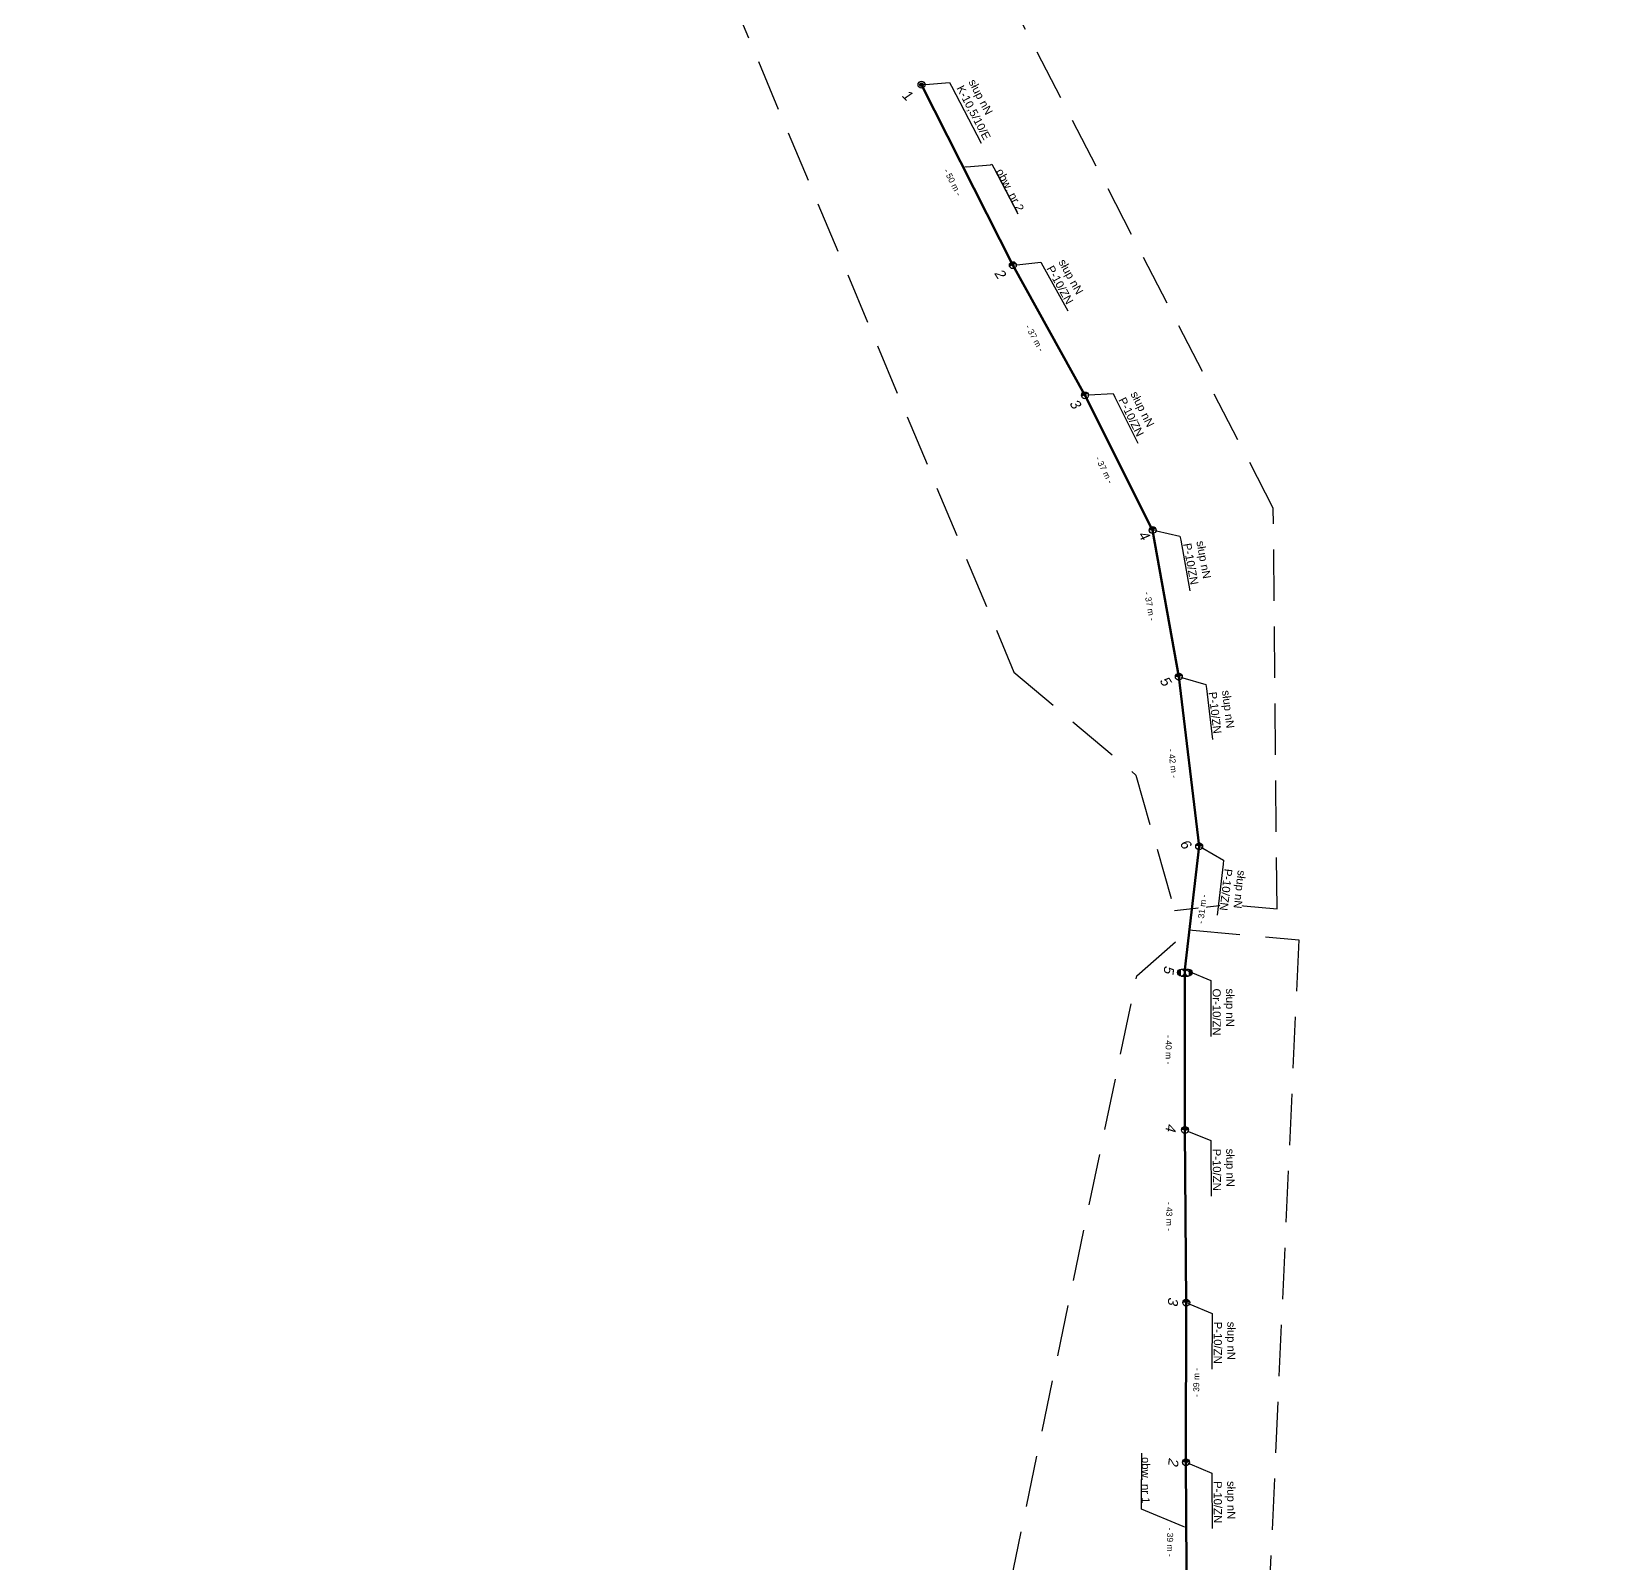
# Model space of a CAD drawing. Header units: millimetres. Extents: x 7530081 to 7533485, y 5764674 to 5768549.
# Drawn here: x 7532196.8 to 7532587.5, y 5765761.5 to 5766140.3 of the extents above; entities that cross this region are included whole.
import ezdxf
from ezdxf import colors
from ezdxf.entities.mleader import LeaderData, LeaderLine
from ezdxf.math import Vec2, Vec3

# ---------------------------------------------------------------- set-up
doc = ezdxf.new("R2010")
doc.units = ezdxf.units.MM
doc.linetypes.add('DASHED', pattern=[19.05, 12.7, -6.35])
for name, color, linetype, lineweight in [('!TELE', 3, 'Continuous', 50), ('!wymiary', 7, 'Continuous', 25), ('_numery', 7, 'Continuous', 40)]:
    doc.layers.add(name, color=color, linetype=linetype, lineweight=lineweight)
for name, color, linetype in [('!trafo', 6, 'DASHED'), ('_MM opisy', 7, 'Continuous'), ('_MM slupy', 5, 'Continuous')]:
    doc.layers.add(name, color=color, linetype=linetype)
doc.styles.get("Standard").update_dxf_attribs({"font": 'ARIAL.TTF'})
doc.dimstyles.new('opis linie', dxfattribs={"dimtxt": 1.5, "dimasz": 0.18, "dimexe": 0.18, "dimexo": 0.0625, "dimgap": 2.5, "dimtad": 4, "dimdec": 0, "dimzin": 0, "dimdsep": 46, "dimtxsty": 'Standard', "dimcen": 0.09, "dimse1": 1, "dimse2": 1, "dimsd1": 1, "dimsd2": 1, "dimclrt": 256, "dimadec": 0, "dimazin": 0, "dimtfac": 1, "dimtdec": 0, "dimtofl": 0, "dimtmove": 0, "dimatfit": 3, "dimfxl": 1, "dimtfill": 1, "dimtolj": 1, "dimtzin": 0, "dimarcsym": 0})

# ---------------------------------------------------------------- blocks, each defined once
blk = doc.blocks.new('E')
at = {"layer": '_MM slupy'}
h = blk.add_hatch(color=256, dxfattribs=at)
h.dxf.hatch_style = 1
h.paths.add_polyline_path([(0.27, 0.37, 1), (-0.27, -0.37, 1)])
for radius in [0.857, 0.457]:
    blk.add_circle((0, 0), radius, dxfattribs=at)
blk = doc.blocks.new('R')
at = {"layer": '_MM slupy', "transparency": 33554687}
h = blk.add_hatch(color=256, dxfattribs=at)
h.dxf.hatch_style = 1
h.paths.add_polyline_path([(-0.93, -0.86), (-0.93, 0.86, 1)])
h = blk.add_hatch(color=256, dxfattribs=at)
h.dxf.hatch_style = 1
h.paths.add_polyline_path([(0.93, 0.86), (0.93, -0.86, 1)])
at = {"layer": '_MM slupy'}
for points in [[(-0.93, 0.86), (0.93, 0.86)], [(-0.93, -0.86), (0.93, -0.86)]]:
    blk.add_lwpolyline(points, dxfattribs=at)
for centre in [(-0.93, 0), (0.93, 0)]:
    blk.add_circle(centre, 0.857, dxfattribs=at)
blk = doc.blocks.new('*D444')
at = {"layer": '!wymiary', "insert": (7532424.6, 5766103), "char_height": 1.5, "attachment_point": 5, "rotation": 296.8597, "bg_fill": 3, "box_fill_scale": 1.1, "bg_fill_color": 9, "bg_fill_true_color": 13158600, "bg_fill_transparency": 0}
blk.add_mtext('\\A1;- 50 m -', dxfattribs=at)
blk = doc.blocks.new('*D445')
at = {"layer": '!wymiary', "insert": (7532444.88, 5766064.47), "char_height": 1.5, "attachment_point": 5, "rotation": 298.9971, "bg_fill": 3, "box_fill_scale": 1.1, "bg_fill_color": 9, "bg_fill_true_color": 13158600, "bg_fill_transparency": 0}
blk.add_mtext('\\A1;- 37 m -', dxfattribs=at)
blk = doc.blocks.new('*D446')
at = {"layer": '!wymiary', "insert": (7532462.08, 5766031.86), "char_height": 1.5, "attachment_point": 5, "rotation": 296.6338, "bg_fill": 3, "box_fill_scale": 1.1, "bg_fill_color": 9, "bg_fill_true_color": 13158600, "bg_fill_transparency": 0}
blk.add_mtext('\\A1;- 37 m -', dxfattribs=at)
blk = doc.blocks.new('*D447')
at = {"layer": '!wymiary', "insert": (7532473.33, 5765998.15), "char_height": 1.5, "attachment_point": 5, "rotation": 280.1629, "bg_fill": 3, "box_fill_scale": 1.1, "bg_fill_color": 9, "bg_fill_true_color": 13158600, "bg_fill_transparency": 0}
blk.add_mtext('\\A1;- 37 m -', dxfattribs=at)
blk = doc.blocks.new('*D448')
at = {"layer": '!wymiary', "insert": (7532479.07, 5765959.29), "char_height": 1.5, "attachment_point": 5, "rotation": 276.8406, "bg_fill": 3, "box_fill_scale": 1.1, "bg_fill_color": 9, "bg_fill_true_color": 13158600, "bg_fill_transparency": 0}
blk.add_mtext('\\A1;- 42 m -', dxfattribs=at)
blk = doc.blocks.new('*D449')
at = {"layer": '!wymiary', "insert": (7532486.28, 5765923.27), "char_height": 1.5, "attachment_point": 5, "rotation": 83.3567, "bg_fill": 3, "box_fill_scale": 1.1, "bg_fill_color": 9, "bg_fill_true_color": 13158600, "bg_fill_transparency": 0}
blk.add_mtext('\\A1;- 31 m -', dxfattribs=at)
blk = doc.blocks.new('*D450')
at = {"layer": '!wymiary', "insert": (7532478, 5765888.49), "char_height": 1.5, "attachment_point": 5, "rotation": 270.0289, "bg_fill": 3, "box_fill_scale": 1.1, "bg_fill_color": 9, "bg_fill_true_color": 13158600, "bg_fill_transparency": 0}
blk.add_mtext('\\A1;- 40 m -', dxfattribs=at)
blk = doc.blocks.new('*D451')
at = {"layer": '!wymiary', "insert": (7532478.17, 5765847.27), "char_height": 1.5, "attachment_point": 5, "rotation": 270.4293, "bg_fill": 3, "box_fill_scale": 1.1, "bg_fill_color": 9, "bg_fill_true_color": 13158600, "bg_fill_transparency": 0}
blk.add_mtext('\\A1;- 43 m -', dxfattribs=at)
blk = doc.blocks.new('*D452')
at = {"layer": '!wymiary', "insert": (7532484.84, 5765806.21), "char_height": 1.5, "attachment_point": 5, "rotation": 89.9129, "bg_fill": 3, "box_fill_scale": 1.1, "bg_fill_color": 9, "bg_fill_true_color": 13158600, "bg_fill_transparency": 0}
blk.add_mtext('\\A1;- 39 m -', dxfattribs=at)
blk = doc.blocks.new('*D453')
at = {"layer": '!wymiary', "insert": (7532478.36, 5765766.72), "char_height": 1.5, "attachment_point": 5, "rotation": 270.2612, "bg_fill": 3, "box_fill_scale": 1.1, "bg_fill_color": 9, "bg_fill_true_color": 13158600, "bg_fill_transparency": 0}
blk.add_mtext('\\A1;- 39 m -', dxfattribs=at)
blk = doc.blocks.new('ZN')
at = {"layer": '_MM slupy', "transparency": 33554687}
h = blk.add_hatch(color=256, dxfattribs=at)
h.dxf.hatch_style = 1
h.paths.add_polyline_path([(0, -0.86), (0, 0.86, 1)])
at = {"layer": '_MM slupy'}
blk.add_circle((0, 0), 0.857, dxfattribs=at)

msp = doc.modelspace()

# ---------------------------------------------------------------- linework, layer by layer
at = {"layer": '!TELE'}
msp.add_lwpolyline([(7532416.88, 5766127.13), (7532439.48, 5766082.5), (7532457.31, 5766050.33), (7532474.03, 5766016.99), (7532480.53, 5765980.73), (7532485.56, 5765938.8), (7532482.01, 5765908.32), (7532482.03, 5765868.66), (7532482.35, 5765825.95), (7532482.29, 5765786.48), (7532482.47, 5765746.99)], dxfattribs=at)
at = {"layer": '!trafo', "color": 3}
for points in [[(7532196.81, 5766317), (7532227.24, 5766289.46), (7532258.92, 5766325.82), (7532354.51, 5766185.55), (7532439.76, 5765981.86), (7532469.91, 5765956.42), (7532479.45, 5765922.94), (7532492.78, 5765924.38), (7532504.81, 5765923.31), (7532503.89, 5766022.39), (7532390.07, 5766242.21), (7532265, 5766383.12), (7532196.81, 5766317)], [(7532584.04, 5765409.8), (7532587.5, 5765382.92), (7532432.52, 5765381.32), (7532395.27, 5765562.74), (7532427.31, 5765700.9), (7532470.16, 5765906.75), (7532483, 5765918.13), (7532510.17, 5765915.63), (7532501.8, 5765730.39), (7532463.13, 5765579.24), (7532483.64, 5765446.84), (7532584.04, 5765409.8)]]:
    msp.add_lwpolyline(points, dxfattribs=at)

# ---------------------------------------------------------------- block references
at = {"layer": '_MM slupy'}
for p, rotation in [((7532439.48, 5766082.5), 298.9971086165389), ((7532457.31, 5766050.33), 296.6337511206135), ((7532474.03, 5766016.99), 280.1629497669827), ((7532480.53, 5765980.73), 276.8406180980103), ((7532485.56, 5765938.8), 263.3567024488343), ((7532482.03, 5765868.66), 270.4292743231568), ((7532482.35, 5765825.95), 269.9129023537037), ((7532482.29, 5765786.48), 270.2611589990387)]:
    msp.add_blockref('ZN', p, dxfattribs=dict(at, rotation=rotation))

# ---------------------------------------------------------------- texts
at = {"layer": '_numery', "oblique": 10}
msp.add_text('1', height=2.5, rotation=314.9841, dxfattribs=at).set_placement((7532411.84, 5766124.36))

# ---------------------------------------------------------------- next in the draw order: leaders
at = {"layer": '_MM opisy'}
ml = msp.add_multileader_mtext('Standard', dxfattribs=at)
ml.set_content('\\pxql;słup nN\\PK-10,5/10/E', color=256)
ml.set_leader_properties()
ml.build(insert=Vec2(0, 0))
ml.multileader.update_dxf_attribs({"has_text_frame": 1, "text_left_attachment_type": 5, "text_right_attachment_type": 5, "dogleg_length": 1, "arrow_head_size": 1})
ctx = ml.context
ctx.base_point, ctx.char_height, ctx.arrow_head_size, ctx.landing_gap_size, ctx.plane_origin, ctx.plane_x_axis, ctx.plane_y_axis = Vec3(7532424.28, 5766126.79), 2, 1, 1, Vec3(7532416.43, 5766124.93), Vec3(0.463946, -0.885863), Vec3(0.885863, 0.463946)
ctx.left_attachment, ctx.right_attachment = 5, 5
notes = []
notes.append((ctx, [(0, (1, 1, 0), (7532423.82, 5766127.68), (0.463946, -0.885863), 1, [(0, [(7532416.89, 5766127.11), (7532423.82, 5766127.68)], 0, [])])]))
ctx.mtext.insert, ctx.mtext.text_direction, ctx.mtext.rotation, ctx.mtext.flow_direction = Vec3(7532430.21, 5766128.77), Vec3(0.463946, -0.885863), 5.194834, 5
ctx.mtext.has_bg_fill, ctx.mtext.bg_color, ctx.mtext.bg_scale_factor, ctx.mtext.bg_transparency, ctx.mtext.use_window_bg_color = 1, -1023410175, 1, 0, 1
ml = msp.add_multileader_mtext('Standard', dxfattribs=at)
ml.set_content('\\pxql;słup nN\\PP-10/ZN', color=256)
ml.set_leader_properties()
ml.build(insert=Vec2(0, 0))
ml.multileader.update_dxf_attribs({"has_text_frame": 1, "text_left_attachment_type": 5, "text_right_attachment_type": 5, "dogleg_length": 1, "arrow_head_size": 1})
ctx = ml.context
ctx.base_point, ctx.char_height, ctx.arrow_head_size, ctx.landing_gap_size, ctx.plane_origin, ctx.plane_x_axis, ctx.plane_y_axis = Vec3(7532446.88, 5766082.36), 2, 1, 1, Vec3(7532439.07, 5766080.31), Vec3(0.484765, -0.874644), Vec3(0.874644, 0.484765)
ctx.left_attachment, ctx.right_attachment = 5, 5
notes.append((ctx, [(0, (1, 1, 0), (7532446.4, 5766083.24), (0.484765, -0.874644), 1, [(0, [(7532439.48, 5766082.5), (7532446.4, 5766083.24)], 0, [])])]))
ctx.mtext.insert, ctx.mtext.text_direction, ctx.mtext.rotation, ctx.mtext.flow_direction = Vec3(7532452.41, 5766084.28), Vec3(0.484765, -0.874644), 5.218484, 5
ctx.mtext.has_bg_fill, ctx.mtext.bg_color, ctx.mtext.bg_scale_factor, ctx.mtext.bg_transparency, ctx.mtext.use_window_bg_color = 1, -1023410175, 1, 0, 1
ml = msp.add_multileader_mtext('Standard', dxfattribs=at)
ml.set_content('\\pxql;słup nN\\PP-10/ZN', color=256)
ml.set_leader_properties()
ml.build(insert=Vec2(0, 0))
ml.multileader.update_dxf_attribs({"has_text_frame": 1, "text_left_attachment_type": 5, "text_right_attachment_type": 5, "dogleg_length": 1, "arrow_head_size": 1})
ctx = ml.context
ctx.base_point, ctx.char_height, ctx.arrow_head_size, ctx.landing_gap_size, ctx.plane_origin, ctx.plane_x_axis, ctx.plane_y_axis = Vec3(7532464.7, 5766049.89), 2, 1, 1, Vec3(7532456.81, 5766048.16), Vec3(0.448286, -0.89389), Vec3(0.89389, 0.448286)
ctx.left_attachment, ctx.right_attachment = 5, 5
notes.append((ctx, [(0, (1, 1, 0), (7532464.25, 5766050.78), (0.448286, -0.89389), 1, [(0, [(7532457.31, 5766050.33), (7532464.25, 5766050.78)], 0, [])])]))
ctx.mtext.insert, ctx.mtext.text_direction, ctx.mtext.rotation, ctx.mtext.flow_direction = Vec3(7532470.3, 5766051.58), Vec3(0.448286, -0.89389), 5.177236, 5
ctx.mtext.has_bg_fill, ctx.mtext.bg_color, ctx.mtext.bg_scale_factor, ctx.mtext.bg_transparency, ctx.mtext.use_window_bg_color = 1, -1023410175, 1, 0, 1
ml = msp.add_multileader_mtext('Standard', dxfattribs=at)
ml.set_content('\\pxql;słup nN\\PP-10/ZN', color=256)
ml.set_leader_properties()
ml.build(insert=Vec2(0, 0))
ml.multileader.update_dxf_attribs({"has_text_frame": 1, "text_left_attachment_type": 5, "text_right_attachment_type": 5, "dogleg_length": 1, "arrow_head_size": 1})
ctx = ml.context
ctx.base_point, ctx.char_height, ctx.arrow_head_size, ctx.landing_gap_size, ctx.plane_origin, ctx.plane_x_axis, ctx.plane_y_axis = Vec3(7532480.99, 5766014.47), 2, 1, 1, Vec3(7532472.94, 5766015.05), Vec3(0.176448, -0.98431), Vec3(0.98431, 0.176448)
ctx.left_attachment, ctx.right_attachment = 5, 5
notes.append((ctx, [(0, (1, 1, 0), (7532480.81, 5766015.45), (0.176448, -0.98431), 1, [(0, [(7532474.03, 5766016.99), (7532480.81, 5766015.45)], 0, [])])]))
ctx.mtext.insert, ctx.mtext.text_direction, ctx.mtext.rotation, ctx.mtext.flow_direction = Vec3(7532486.84, 5766014.5), Vec3(0.176448, -0.98431), 4.889766, 5
ctx.mtext.has_bg_fill, ctx.mtext.bg_color, ctx.mtext.bg_scale_factor, ctx.mtext.bg_transparency, ctx.mtext.use_window_bg_color = 1, -1023410175, 1, 0, 1
ml = msp.add_multileader_mtext('Standard', dxfattribs=at)
ml.set_content('\\pxql;słup nN\\PP-10/ZN', color=256)
ml.set_leader_properties()
ml.build(insert=Vec2(0, 0))
ml.multileader.update_dxf_attribs({"has_text_frame": 1, "text_left_attachment_type": 5, "text_right_attachment_type": 5, "dogleg_length": 1, "arrow_head_size": 1})
ctx = ml.context
ctx.base_point, ctx.char_height, ctx.arrow_head_size, ctx.landing_gap_size, ctx.plane_origin, ctx.plane_x_axis, ctx.plane_y_axis = Vec3(7532487.33, 5765977.81), 2, 1, 1, Vec3(7532479.32, 5765978.86), Vec3(0.119108, -0.992881), Vec3(0.992881, 0.119108)
ctx.left_attachment, ctx.right_attachment = 5, 5
notes.append((ctx, [(0, (1, 1, 0), (7532487.21, 5765978.8), (0.119108, -0.992881), 1, [(0, [(7532480.53, 5765980.73), (7532487.21, 5765978.8)], 0, [])])]))
ctx.mtext.insert, ctx.mtext.text_direction, ctx.mtext.rotation, ctx.mtext.flow_direction = Vec3(7532493.18, 5765977.5), Vec3(0.119108, -0.992881), 4.83178, 5
ctx.mtext.has_bg_fill, ctx.mtext.bg_color, ctx.mtext.bg_scale_factor, ctx.mtext.bg_transparency, ctx.mtext.use_window_bg_color = 1, -1023410175, 1, 0, 1
ml = msp.add_multileader_mtext('Standard', dxfattribs=at)
ml.set_content('\\pxql;słup nN\\PP-10/ZN', color=256)
ml.set_leader_properties()
ml.build(insert=Vec2(0, 0))
ml.multileader.update_dxf_attribs({"has_text_frame": 1, "text_left_attachment_type": 5, "text_right_attachment_type": 5, "dogleg_length": 1, "arrow_head_size": 1})
ctx = ml.context
ctx.base_point, ctx.char_height, ctx.arrow_head_size, ctx.landing_gap_size, ctx.plane_origin, ctx.plane_x_axis, ctx.plane_y_axis = Vec3(7532491.49, 5765934.37), 2, 1, 1, Vec3(7532483.95, 5765937.26), Vec3(-0.115688, -0.993286), Vec3(0.993286, -0.115688)
ctx.left_attachment, ctx.right_attachment = 5, 5
notes.append((ctx, [(0, (1, 1, 0), (7532491.61, 5765935.37), (-0.115688, -0.993286), 1, [(0, [(7532485.56, 5765938.8), (7532491.61, 5765935.37)], 0, [])])]))
ctx.mtext.insert, ctx.mtext.text_direction, ctx.mtext.rotation, ctx.mtext.flow_direction = Vec3(7532497.11, 5765932.71), Vec3(-0.115688, -0.993286), 4.596442, 5
ctx.mtext.has_bg_fill, ctx.mtext.bg_color, ctx.mtext.bg_scale_factor, ctx.mtext.bg_transparency, ctx.mtext.use_window_bg_color = 1, -1023410175, 1, 0, 1
ml = msp.add_multileader_mtext('Standard', dxfattribs=at)
ml.set_content('\\pxql;słup nN\\POr-10/ZN', color=256)
ml.set_leader_properties()
ml.build(insert=Vec2(0, 0))
ml.multileader.update_dxf_attribs({"has_text_frame": 1, "text_left_attachment_type": 5, "text_right_attachment_type": 5, "dogleg_length": 1, "arrow_head_size": 1})
ctx = ml.context
ctx.base_point, ctx.char_height, ctx.arrow_head_size, ctx.landing_gap_size, ctx.plane_origin, ctx.plane_x_axis, ctx.plane_y_axis = Vec3(7532488.42, 5765904.61), 2, 1, 1, Vec3(7532480.59, 5765906.6), Vec3(0.000504, -1), Vec3(1, 0.000504)
ctx.left_attachment, ctx.right_attachment = 5, 5
notes.append((ctx, [(0, (1, 1, 0), (7532488.42, 5765905.61), (0.000504, -1), 1, [(0, [(7532482.01, 5765908.32), (7532488.42, 5765905.61)], 0, [])])]))
ctx.mtext.insert, ctx.mtext.text_direction, ctx.mtext.rotation, ctx.mtext.flow_direction = Vec3(7532494.22, 5765903.62), Vec3(0.000504, -1), 4.712893, 5
ctx.mtext.has_bg_fill, ctx.mtext.bg_color, ctx.mtext.bg_scale_factor, ctx.mtext.bg_transparency, ctx.mtext.use_window_bg_color = 1, -1023410175, 1, 0, 1
ml = msp.add_multileader_mtext('Standard', dxfattribs=at)
ml.set_content('\\pxql;słup nN\\PP-10/ZN', color=256)
ml.set_leader_properties()
ml.build(insert=Vec2(0, 0))
ml.multileader.update_dxf_attribs({"has_text_frame": 1, "text_left_attachment_type": 5, "text_right_attachment_type": 5, "dogleg_length": 1, "arrow_head_size": 1})
ctx = ml.context
ctx.base_point, ctx.char_height, ctx.arrow_head_size, ctx.landing_gap_size, ctx.plane_origin, ctx.plane_x_axis, ctx.plane_y_axis = Vec3(7532488.46, 5765865), 2, 1, 1, Vec3(7532480.62, 5765866.93), Vec3(0.007492, -0.999972), Vec3(0.999972, 0.007492)
ctx.left_attachment, ctx.right_attachment = 5, 5
notes.append((ctx, [(0, (1, 1, 0), (7532488.46, 5765866), (0.007492, -0.999972), 1, [(0, [(7532482.03, 5765868.66), (7532488.46, 5765866)], 0, [])])]))
ctx.mtext.insert, ctx.mtext.text_direction, ctx.mtext.rotation, ctx.mtext.flow_direction = Vec3(7532494.24, 5765864.04), Vec3(0.007492, -0.999972), 4.719881, 5
ctx.mtext.has_bg_fill, ctx.mtext.bg_color, ctx.mtext.bg_scale_factor, ctx.mtext.bg_transparency, ctx.mtext.use_window_bg_color = 1, -1023410175, 1, 0, 1
ml = msp.add_multileader_mtext('Standard', dxfattribs=at)
ml.set_content('\\pxql;słup nN\\PP-10/ZN', color=256)
ml.set_leader_properties()
ml.build(insert=Vec2(0, 0))
ml.multileader.update_dxf_attribs({"has_text_frame": 1, "text_left_attachment_type": 5, "text_right_attachment_type": 5, "dogleg_length": 1, "arrow_head_size": 1})
ctx = ml.context
ctx.base_point, ctx.char_height, ctx.arrow_head_size, ctx.landing_gap_size, ctx.plane_origin, ctx.plane_x_axis, ctx.plane_y_axis = Vec3(7532488.75, 5765822.23), 2, 1, 1, Vec3(7532480.93, 5765824.23), Vec3(-0.00152, -0.999999), Vec3(0.999999, -0.00152)
ctx.left_attachment, ctx.right_attachment = 5, 5
notes.append((ctx, [(0, (1, 1, 0), (7532488.75, 5765823.23), (-0.00152, -0.999999), 1, [(0, [(7532482.35, 5765825.95), (7532488.75, 5765823.23)], 0, [])])]))
ctx.mtext.insert, ctx.mtext.text_direction, ctx.mtext.rotation, ctx.mtext.flow_direction = Vec3(7532494.52, 5765821.22), Vec3(-0.00152, -0.999999), 4.710869, 5
ctx.mtext.has_bg_fill, ctx.mtext.bg_color, ctx.mtext.bg_scale_factor, ctx.mtext.bg_transparency, ctx.mtext.use_window_bg_color = 1, -1023410175, 1, 0, 1
ml = msp.add_multileader_mtext('Standard', dxfattribs=at)
ml.set_content('\\pxql;słup nN\\PP-10/ZN', color=256)
ml.set_leader_properties()
ml.build(insert=Vec2(0, 0))
ml.multileader.update_dxf_attribs({"has_text_frame": 1, "text_left_attachment_type": 5, "text_right_attachment_type": 5, "dogleg_length": 1, "arrow_head_size": 1})
ctx = ml.context
ctx.base_point, ctx.char_height, ctx.arrow_head_size, ctx.landing_gap_size, ctx.plane_origin, ctx.plane_x_axis, ctx.plane_y_axis = Vec3(7532488.71, 5765782.8), 2, 1, 1, Vec3(7532480.88, 5765784.76), Vec3(0.004558, -0.99999), Vec3(0.99999, 0.004558)
ctx.left_attachment, ctx.right_attachment = 5, 5
notes.append((ctx, [(0, (1, 1, 0), (7532488.71, 5765783.8), (0.004558, -0.99999), 1, [(0, [(7532482.29, 5765786.48), (7532488.71, 5765783.8)], 0, [])])]))
ctx.mtext.insert, ctx.mtext.text_direction, ctx.mtext.rotation, ctx.mtext.flow_direction = Vec3(7532494.48, 5765781.83), Vec3(0.004558, -0.99999), 4.716947, 5
ctx.mtext.has_bg_fill, ctx.mtext.bg_color, ctx.mtext.bg_scale_factor, ctx.mtext.bg_transparency, ctx.mtext.use_window_bg_color = 1, -1023410175, 1, 0, 1
for ctx, leaders in notes:
    for number, flags, end, landing, length, lines in leaders:
        leader = LeaderData()
        leader.index, (leader.has_last_leader_line, leader.has_dogleg_vector, leader.attachment_direction) = number, flags
        leader.last_leader_point, leader.dogleg_vector, leader.dogleg_length = Vec3(end), Vec3(landing), length
        for number, points, colour, breaks in lines:
            line = LeaderLine()
            line.index, line.vertices, line.color, line.breaks = number, Vec3.list(points), colors.encode_raw_color(colour), breaks
            leader.lines.append(line)
        ctx.leaders.append(leader)

# ---------------------------------------------------------------- next in the draw order: block references
at = {"layer": '!TELE'}
msp.add_blockref('R', (7532482.01, 5765907.57), dxfattribs=at)
at = {"rotation": 297.6420460975908}
msp.add_blockref('E', (7532416.89, 5766127.11), dxfattribs=at)

# ---------------------------------------------------------------- next in the draw order: dimensions: what is measured, and where the dimension line sits
at = {"layer": '!wymiary'}
dim = msp.add_aligned_dim(p1=(7532416.88, 5766127.13), p2=(7532439.48, 5766082.5), distance=-0.75, dimstyle='opis linie', override={"dimpost": '- <> m -'}, dxfattribs=at)
dim.commit()
dim.dimension.update_dxf_attribs({"geometry": '*D444', "text_midpoint": (7532424.6, 5766103)})

# ---------------------------------------------------------------- next in the draw order: dimensions: what is measured, and where the dimension line sits
dim = msp.add_aligned_dim(p1=(7532439.48, 5766082.5), p2=(7532457.31, 5766050.33), distance=-0.75, dimstyle='opis linie', override={"dimpost": '- <> m -'}, dxfattribs=at)
dim.commit()
dim.dimension.update_dxf_attribs({"geometry": '*D445', "text_midpoint": (7532444.88, 5766064.47)})

# ---------------------------------------------------------------- next in the draw order: leaders
at = {"layer": '_MM opisy', "color": 1}
ml = msp.add_multileader_mtext('Standard', dxfattribs=at)
ml.set_content('\\pxql;obw. nr 2', color=1)
ml.set_leader_properties()
ml.build(insert=Vec2(0, 0))
ml.multileader.update_dxf_attribs({"has_text_frame": 1, "text_left_attachment_type": 5, "text_right_attachment_type": 5, "dogleg_length": 1, "arrow_head_size": 1})
ctx = ml.context
ctx.base_point, ctx.char_height, ctx.arrow_head_size, ctx.landing_gap_size, ctx.plane_origin, ctx.plane_x_axis, ctx.plane_y_axis = Vec3(7532434.76, 5766106.59), 2, 1, 1, Vec3(7532426.55, 5766104.55), Vec3(0.463119, -0.886296), Vec3(0.886296, 0.463119)
ctx.left_attachment, ctx.right_attachment = 5, 5
notes = []
notes.append((ctx, [(0, (1, 1, 0), (7532434.3, 5766107.48), (0.463119, -0.886296), 1, [(0, [(7532427.01, 5766106.73), (7532433.94, 5766107.29)], 0, [])])]))
ctx.mtext.insert, ctx.mtext.text_direction, ctx.mtext.rotation, ctx.mtext.flow_direction = Vec3(7532437.03, 5766106.65), Vec3(0.463119, -0.886296), 5.1939, 5
ctx.mtext.has_bg_fill, ctx.mtext.bg_color, ctx.mtext.bg_scale_factor, ctx.mtext.bg_transparency, ctx.mtext.use_window_bg_color = 1, -1023410175, 1, 0, 1
for ctx, leaders in notes:
    for number, flags, end, landing, length, lines in leaders:
        leader = LeaderData()
        leader.index, (leader.has_last_leader_line, leader.has_dogleg_vector, leader.attachment_direction) = number, flags
        leader.last_leader_point, leader.dogleg_vector, leader.dogleg_length = Vec3(end), Vec3(landing), length
        for number, points, colour, breaks in lines:
            line = LeaderLine()
            line.index, line.vertices, line.color, line.breaks = number, Vec3.list(points), colors.encode_raw_color(colour), breaks
            leader.lines.append(line)
        ctx.leaders.append(leader)

# ---------------------------------------------------------------- next in the draw order: texts
at = {"layer": '_numery', "oblique": 10}
msp.add_text('2', height=2.5, rotation=302.8291, dxfattribs=at).set_placement((7532434.76, 5766080.54))

# ---------------------------------------------------------------- next in the draw order: dimensions: what is measured, and where the dimension line sits
at = {"layer": '!wymiary'}
dim = msp.add_aligned_dim(p1=(7532457.31, 5766050.33), p2=(7532474.03, 5766016.99), distance=-0.75, dimstyle='opis linie', override={"dimpost": '- <> m -'}, dxfattribs=at)
dim.commit()
dim.dimension.update_dxf_attribs({"geometry": '*D446', "text_midpoint": (7532462.08, 5766031.86)})

# ---------------------------------------------------------------- next in the draw order: texts
at = {"layer": '_numery', "oblique": 10}
msp.add_text('3', height=2.5, rotation=302.8291, dxfattribs=at).set_placement((7532453.36, 5766048.33))

# ---------------------------------------------------------------- next in the draw order: dimensions: what is measured, and where the dimension line sits
at = {"layer": '!wymiary'}
dim = msp.add_aligned_dim(p1=(7532474.03, 5766016.99), p2=(7532480.53, 5765980.73), distance=-0.75, dimstyle='opis linie', override={"dimpost": '- <> m -'}, dxfattribs=at)
dim.commit()
dim.dimension.update_dxf_attribs({"geometry": '*D447', "text_midpoint": (7532473.33, 5765998.15)})

# ---------------------------------------------------------------- next in the draw order: texts
at = {"layer": '_numery', "oblique": 10}
msp.add_text('4', height=2.5, rotation=302.8291, dxfattribs=at).set_placement((7532470.34, 5766015.86))

# ---------------------------------------------------------------- next in the draw order: dimensions: what is measured, and where the dimension line sits
at = {"layer": '!wymiary'}
dim = msp.add_aligned_dim(p1=(7532480.53, 5765980.73), p2=(7532485.56, 5765938.8), distance=-0.75, dimstyle='opis linie', override={"dimpost": '- <> m -'}, dxfattribs=at)
dim.commit()
dim.dimension.update_dxf_attribs({"geometry": '*D448', "text_midpoint": (7532479.07, 5765959.29)})

# ---------------------------------------------------------------- next in the draw order: texts
at = {"layer": '_numery', "oblique": 10}
msp.add_text('5', height=2.5, rotation=302.8291, dxfattribs=at).set_placement((7532475.66, 5765979.78))

# ---------------------------------------------------------------- next in the draw order: dimensions: what is measured, and where the dimension line sits
at = {"layer": '!wymiary'}
dim = msp.add_aligned_dim(p1=(7532485.56, 5765938.8), p2=(7532482.01, 5765908.32), distance=-0.75, dimstyle='opis linie', override={"dimpost": '- <> m -'}, dxfattribs=at)
dim.commit()
dim.dimension.update_dxf_attribs({"geometry": '*D449', "text_midpoint": (7532486.28, 5765923.27)})

# ---------------------------------------------------------------- next in the draw order: texts
at = {"layer": '_numery', "oblique": 10}
msp.add_text('6', height=2.5, rotation=302.8291, dxfattribs=at).set_placement((7532480.63, 5765939.5))

# ---------------------------------------------------------------- next in the draw order: dimensions: what is measured, and where the dimension line sits
at = {"layer": '!wymiary'}
dim = msp.add_aligned_dim(p1=(7532482.01, 5765908.32), p2=(7532482.03, 5765868.66), distance=-0.75, dimstyle='opis linie', override={"dimpost": '- <> m -'}, dxfattribs=at)
dim.commit()
dim.dimension.update_dxf_attribs({"geometry": '*D450', "text_midpoint": (7532478, 5765888.49)})

# ---------------------------------------------------------------- next in the draw order: texts
at = {"layer": '_numery', "oblique": 10}
msp.add_text('5', height=2.5, rotation=262.3894, dxfattribs=at).set_placement((7532476.99, 5765909.39))

# ---------------------------------------------------------------- next in the draw order: dimensions: what is measured, and where the dimension line sits
at = {"layer": '!wymiary'}
dim = msp.add_aligned_dim(p1=(7532482.03, 5765868.66), p2=(7532482.35, 5765825.95), distance=-0.75, dimstyle='opis linie', override={"dimpost": '- <> m -'}, dxfattribs=at)
dim.commit()
dim.dimension.update_dxf_attribs({"geometry": '*D451', "text_midpoint": (7532478.17, 5765847.27)})

# ---------------------------------------------------------------- next in the draw order: texts
at = {"layer": '_numery', "oblique": 10}
msp.add_text('4', height=2.5, rotation=262.3894, dxfattribs=at).set_placement((7532477.49, 5765870.33))

# ---------------------------------------------------------------- next in the draw order: dimensions: what is measured, and where the dimension line sits
at = {"layer": '!wymiary'}
dim = msp.add_aligned_dim(p1=(7532482.35, 5765825.95), p2=(7532482.29, 5765786.48), distance=-0.75, dimstyle='opis linie', override={"dimpost": '- <> m -'}, dxfattribs=at)
dim.commit()
dim.dimension.update_dxf_attribs({"geometry": '*D452', "text_midpoint": (7532484.84, 5765806.21)})

# ---------------------------------------------------------------- next in the draw order: texts
at = {"layer": '_numery', "oblique": 10}
msp.add_text('3', height=2.5, rotation=262.3894, dxfattribs=at).set_placement((7532477.99, 5765827.39))

# ---------------------------------------------------------------- next in the draw order: dimensions: what is measured, and where the dimension line sits
at = {"layer": '!wymiary'}
dim = msp.add_aligned_dim(p1=(7532482.29, 5765786.48), p2=(7532482.47, 5765746.99), distance=-0.75, dimstyle='opis linie', override={"dimpost": '- <> m -'}, dxfattribs=at)
dim.commit()
dim.dimension.update_dxf_attribs({"geometry": '*D453', "text_midpoint": (7532478.36, 5765766.72)})

# ---------------------------------------------------------------- next in the draw order: leaders
at = {"layer": '_MM opisy', "color": 1}
ml = msp.add_multileader_mtext('Standard', dxfattribs=at)
ml.set_content('\\pxql;obw. nr 1', color=1)
ml.set_leader_properties()
ml.build(insert=Vec2(0, 0))
ml.multileader.update_dxf_attribs({"has_text_frame": 1, "text_left_attachment_type": 5, "text_right_attachment_type": 5, "dogleg_length": 1, "arrow_head_size": 1})
ctx = ml.context
ctx.base_point, ctx.char_height, ctx.arrow_head_size, ctx.landing_gap_size, ctx.plane_origin, ctx.plane_x_axis, ctx.plane_y_axis = Vec3(7532471.35, 5765788.77), 2, 1, 1, Vec3(7532481.08, 5765768.52), Vec3(-0.004885, -0.999988), Vec3(0.999988, -0.004885)
ctx.left_attachment, ctx.right_attachment = 5, 5
notes = []
notes.append((ctx, [(0, (1, 1, 0), (7532471.28, 5765774.88), (0.004885, 0.999988), 1, [(0, [(7532482.51, 5765770.23)], 0, [])])]))
ctx.mtext.insert, ctx.mtext.text_direction, ctx.mtext.rotation, ctx.mtext.flow_direction = Vec3(7532473.39, 5765787.76), Vec3(-0.004885, -0.999988), 4.707504, 5
ctx.mtext.has_bg_fill, ctx.mtext.bg_color, ctx.mtext.bg_scale_factor, ctx.mtext.bg_transparency, ctx.mtext.use_window_bg_color = 1, -1023410175, 1, 0, 1
for ctx, leaders in notes:
    for number, flags, end, landing, length, lines in leaders:
        leader = LeaderData()
        leader.index, (leader.has_last_leader_line, leader.has_dogleg_vector, leader.attachment_direction) = number, flags
        leader.last_leader_point, leader.dogleg_vector, leader.dogleg_length = Vec3(end), Vec3(landing), length
        for number, points, colour, breaks in lines:
            line = LeaderLine()
            line.index, line.vertices, line.color, line.breaks = number, Vec3.list(points), colors.encode_raw_color(colour), breaks
            leader.lines.append(line)
        ctx.leaders.append(leader)

# ---------------------------------------------------------------- next in the draw order: texts
at = {"layer": '_numery', "oblique": 10}
msp.add_text('2', height=2.5, rotation=262.3894, dxfattribs=at).set_placement((7532478.11, 5765787.7))

doc.saveas('drawing.dxf')
